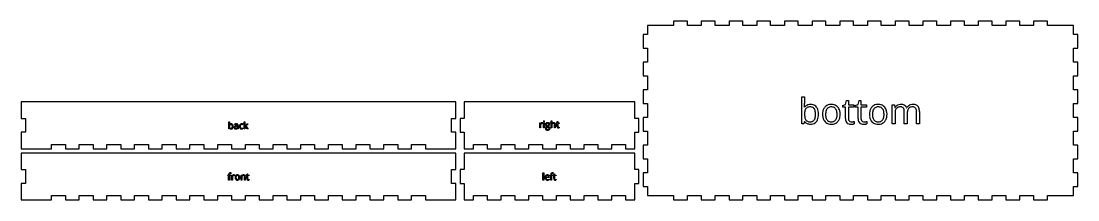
# Model space of a CAD drawing. Header units: millimetres. Extents: x 0 to 744, y 3 to 129.
import ezdxf

# ---------------------------------------------------------------- set-up
doc = ezdxf.new("R2010")
doc.units = ezdxf.units.MM

msp = doc.modelspace()

# ---------------------------------------------------------------- linework, layer by layer
at = {"layer": 'back_labelLayer'}
for p, q in [((146.16, 53.03), (146.16, 58.04)), ((146.16, 58.04), (146.69, 58.04)), ((146.54, 53.03), (146.16, 53.03)), ((146.65, 53.48), (146.54, 53.03)), ((146.69, 53.48), (146.65, 53.48)), ((146.67, 56.09), (146.69, 56.09)), ((146.69, 58.04), (146.69, 56.82)), ((150.5, 55.9), (150.33, 56.31)), ((151.65, 55.12), (152.25, 55.14)), ((152.24, 54.76), (151.7, 54.74)), ((152.24, 54.44), (152.24, 54.76)), ((152.27, 53.53), (152.24, 53.53)), ((152.25, 55.14), (152.25, 55.36)), ((152.37, 53.03), (152.27, 53.53)), ((152.77, 53.03), (152.37, 53.03)), ((152.77, 55.44), (152.77, 53.03)), ((156.23, 56.44), (156.06, 55.98)), ((156.18, 53.62), (156.18, 53.14)), ((157.02, 53.03), (157.02, 58.04)), ((157.02, 58.04), (157.54, 58.04)), ((157.54, 53.03), (157.02, 53.03)), ((157.52, 54.83), (157.54, 54.83)), ((157.54, 58.04), (157.54, 55.38)), ((157.95, 54.69), (157.54, 54.35)), ((157.54, 54.35), (157.54, 53.03)), ((159.19, 53.03), (157.95, 54.69)), ((157.97, 55.35), (159.11, 56.56)), ((159.74, 56.56), (158.31, 55.05)), ((158.31, 55.05), (159.84, 53.03)), ((159.11, 56.56), (159.74, 56.56)), ((159.84, 53.03), (159.19, 53.03))]:
    msp.add_line(p, q, dxfattribs=at)
for centre, radius, start, end in [((138.64, 56.71), 8.05, 355.7239, 358.12592), ((140.01, 56.61), 6.68, 355.47128, 355.65262), ((135.54, 56.81), 11.15, 358.11231, 0.04844), ((147.69, 55.39), 1.22, 95.18352, 145.11089), ((150.81, 54.8), 4.12, 177.61773, 180.0426), ((150.23, 54.78), 3.54, 179.77624, 185.70754), ((147.66, 54.17), 1.18, 215.58503, 245.83616), ((149.58, 54.86), 2.88, 171.06675, 177.84573), ((148.84, 54.64), 2.14, 185.59251, 194.20506), ((148.38, 55.05), 1.67, 160.89264, 171.23346), ((147.94, 54.4), 1.21, 193.94307, 208.02179), ((147.67, 55.31), 0.916, 143.33827, 161.25599), ((147.58, 54.22), 0.807, 208.55362, 217.56054), ((147.5, 55.42), 0.711, 120.14029, 142.42493), ((147.55, 54.21), 0.776, 218.16903, 253.80474), ((147.6, 55.23), 0.93, 100.44697, 119.67005), ((147.75, 54.38), 1.41, 245.98014, 255.54555), ((147.7, 54.65), 1.24, 253.13828, 266.84831), ((147.79, 54.58), 1.62, 255.77556, 270.31852), ((147.71, 54.66), 1.5, 89.57313, 100.73243), ((147.8, 54.79), 1.83, 89.87434, 96.81453), ((147.74, 55.13), 1.72, 266.37753, 270.05105), ((147.73, 54.93), 1.24, 78.67815, 90.375), ((147.75, 54.47), 1.07, 269.38685, 285.86311), ((147.82, 54.98), 1.64, 74.2393, 90.5624), ((147.8, 54.77), 1.81, 269.92257, 275.54822), ((147.84, 55.38), 0.78, 35.54083, 79.80114), ((147.89, 54.23), 1.27, 274.06402, 321.40808), ((147.83, 54.19), 0.769, 286.0163, 326.84971), ((147.93, 55.38), 1.22, 38.5631, 74.06707), ((147.75, 55.31), 0.888, 32.70344, 35.5238), ((147.45, 54.44), 1.23, 326.71054, 343.6662), ((147.51, 55.18), 1.16, 15.77791, 32.01512), ((146.73, 54.66), 1.98, 343.41713, 353.63691), ((146.74, 54.95), 1.96, 6.16491, 16.0396), ((145.55, 54.81), 3.16, 359.76805, 6.30949), ((145.65, 54.79), 3.07, 353.49352, 0.22054), ((147.65, 55.16), 1.58, 16.47094, 38.40753), ((147.71, 54.38), 1.5, 321.31615, 335.54361), ((147.23, 54.59), 2.03, 335.83057, 350.82552), ((146.85, 54.91), 2.42, 5.13384, 16.7973), ((146.13, 54.78), 3.14, 350.65631, 0.33801), ((145.83, 54.8), 3.43, 359.8779, 5.4094), ((150.86, 54.04), 0.926, 115.49046, 182.35683), ((151.28, 53.99), 1.35, 179.54569, 192.69494), ((150.83, 53.88), 0.879, 192.08274, 227.45209), ((150.86, 53.91), 0.921, 227.76903, 237.80494), ((151.51, 54.14), 2.47, 106.35685, 118.33499), ((150.93, 54.06), 1.08, 238.32735, 258.91833), ((151.33, 53.19), 1.89, 101.35681, 117.07988), ((152.07, 52.68), 3.58, 112.21218, 115.96413), ((151.34, 54), 0.845, 171.21232, 180.20574), ((151.26, 53.99), 0.765, 179.52652, 192.77874), ((151.07, 54.05), 0.571, 120.9734, 172.41798), ((151.01, 53.93), 0.498, 192.32646, 222.05795), ((150.99, 53.91), 0.476, 222.58044, 229.25457), ((151.05, 54), 0.582, 229.78366, 254.27238), ((151.72, 53.57), 2.63, 103.62268, 112.43198), ((151.05, 54.6), 1.64, 258.67198, 270.40478), ((151.21, 53.84), 0.822, 113.58852, 121.6807), ((151.61, 53.82), 2.81, 104.51619, 106.54887), ((151.41, 53.37), 1.34, 102.7995, 113.24336), ((151.14, 54.29), 0.884, 253.93968, 266.45334), ((151.53, 54.14), 2.48, 90.07145, 104.6521), ((151.7, 51.45), 3.67, 92.46962, 101.7065), ((151.06, 55.37), 2.41, 269.95383, 273.14921), ((151.17, 54.61), 1.2, 266.07812, 270.05902), ((151.51, 54.43), 1.74, 90.44843, 103.76656), ((151.65, 52.35), 2.38, 96.35456, 102.9953), ((151.18, 54.87), 1.47, 269.57916, 282.04141), ((151.1, 54.78), 1.82, 272.93349, 281.41387), ((151.83, 50.81), 3.93, 91.85643, 96.44789), ((151.22, 54.21), 1.23, 281.2979, 293.73139), ((151.28, 54.4), 0.984, 281.71209, 306.4594), ((151.5, 54.85), 1.32, 83.65075, 90.17523), ((151.54, 54.36), 2.26, 81.56797, 90.3249), ((151.81, 49.9), 5.23, 91.71653, 92.9095), ((151.56, 55.3), 0.874, 70.57158, 83.99281), ((151.31, 53.98), 0.986, 294.3932, 304.73711), ((151.67, 55.61), 0.543, 42.72952, 71.03802), ((151.67, 55.21), 1.4, 68.22734, 81.74942), ((151.33, 54.32), 0.893, 306.98804, 313.8559), ((151.05, 54.35), 1.44, 304.8486, 314.85303), ((151.33, 54.32), 0.896, 314.18919, 347.427), ((150.5, 54.9), 2.22, 314.74447, 321.70722), ((151.62, 55.58), 0.597, 20.40947, 41.44793), ((151.29, 55.45), 0.949, 7.82725, 20.60413), ((151.86, 55.66), 0.91, 47.86835, 68.29337), ((150.88, 54.43), 1.36, 346.91776, 0.28242), ((150.71, 55.37), 1.54, 359.69333, 8.00357), ((150.5, 54.44), 1.74, 359.81986, 359.99799), ((151.89, 55.72), 0.847, 19.23312, 46.67411), ((151.39, 55.54), 1.37, 6.33795, 19.68151), ((150.67, 55.44), 2.1, 359.80263, 6.65837), ((156.63, 54.79), 2.95, 169.89786, 180.36891), ((156.91, 54.77), 3.23, 179.9388, 183.98156), ((156.04, 54.69), 2.36, 183.59135, 196.35397), ((155.6, 54.98), 1.91, 153.08747, 170.10515), ((155.26, 54.45), 1.55, 196.01667, 221.13492), ((155.21, 55.16), 1.47, 138.65501, 152.68536), ((155.14, 55.22), 1.39, 101.49127, 138.31342), ((155.11, 54.34), 1.36, 221.79762, 256.80206), ((157.19, 54.78), 2.96, 174.53099, 180.15491), ((156.82, 54.76), 2.59, 179.7041, 188.07437), ((156.03, 54.91), 1.8, 160.14184, 175.13681), ((155.89, 54.63), 1.65, 187.93151, 200.38858), ((155.2, 55.24), 0.897, 114.42657, 161.66329), ((155.38, 54.44), 1.11, 200.41838, 216.63921), ((155.17, 54.29), 0.85, 216.96953, 261.3103), ((155.27, 54.96), 2, 256.42438, 270.48901), ((155.28, 54.96), 1.19, 88.71942, 112.56677), ((155.31, 54.52), 2.1, 89.58921, 102.17878), ((155.27, 54.72), 1.29, 260.13598, 270.26927), ((155.26, 55.67), 2.24, 270.26586, 286.28914), ((155.29, 55.89), 2.93, 269.96558, 272.86424), ((155.31, 54.96), 1.19, 87.67524, 89.97484), ((155.32, 54.21), 2.41, 77.77025, 89.94756), ((155.29, 54.62), 1.53, 81.691, 87.50797), ((155.33, 55.21), 2.24, 272.59801, 282.1879), ((155.19, 53.95), 2.21, 77.29988, 81.73459), ((155.06, 53.33), 2.84, 74.78016, 77.44975), ((155.19, 53.77), 2.38, 68.32946, 74.88311), ((155.49, 54.5), 1.52, 282.03441, 296.94545), ((155.27, 53.96), 2.67, 74.67966, 77.95788), ((155.13, 56.17), 2.76, 286.04602, 292.36545), ((155.52, 54.85), 1.74, 70.09467, 74.73855), ((155.75, 55.49), 1.06, 63.50341, 70.1862), ((155.87, 55.74), 0.789, 62.92405, 63.1869), ((140.15, 56.05), 17.41, 356.03296, 356.64418), ((135.03, 56.4), 22.54, 356.02093, 356.055), ((147.06, 55.65), 10.49, 356.63247, 357.49107), ((153.98, 55.39), 3.57, 358.27405, 359.89278), ((151.21, 55.46), 6.34, 357.50424, 358.33084), ((160.13, 53), 3.17, 142.32323, 144.70769), ((161.82, 51.7), 5.3, 140.43311, 142.33653), ((164.01, 49.89), 8.14, 139.27996, 140.4702), ((166.55, 47.71), 11.49, 138.34174, 139.28775)]:
    msp.add_arc(centre, radius, start, end, dxfattribs=at)
at = {"layer": 'back_outsideCutPath'}
for p, q in [((0, 72), (0, 60.38)), ((306, 72), (0, 72)), ((306, 70.12), (306, 72)), ((306, 60.38), (306, 70.12)), ((0, 60.38), (3, 60.38)), ((3, 60.38), (3, 50.62)), ((303, 50.62), (303, 60.38)), ((303, 60.38), (306, 60.38)), ((3, 50.62), (0, 50.62)), ((0, 50.62), (0, 40.88)), ((306, 50.62), (303, 50.62)), ((306, 39), (306, 50.62)), ((0, 40.88), (0, 39)), ((0, 39), (21.38, 39)), ((21.38, 39), (21.38, 42)), ((21.38, 42), (31.12, 42)), ((31.12, 42), (31.12, 39)), ((31.12, 39), (40.88, 39)), ((40.88, 39), (40.88, 42)), ((40.88, 42), (50.62, 42)), ((50.62, 42), (50.62, 39)), ((50.62, 39), (60.38, 39)), ((60.38, 39), (60.38, 42)), ((60.38, 42), (70.12, 42)), ((70.12, 42), (70.12, 39)), ((70.12, 39), (79.88, 39)), ((79.88, 39), (79.88, 42)), ((79.88, 42), (89.62, 42)), ((89.62, 42), (89.62, 39)), ((89.62, 39), (99.38, 39)), ((99.38, 39), (99.38, 42)), ((99.38, 42), (109.12, 42)), ((109.12, 42), (109.12, 39)), ((109.12, 39), (118.88, 39)), ((118.88, 39), (118.88, 42)), ((118.88, 42), (128.62, 42)), ((128.62, 42), (128.62, 39)), ((128.62, 39), (138.38, 39)), ((138.38, 39), (138.38, 42)), ((138.38, 42), (148.12, 42)), ((148.12, 42), (148.12, 39)), ((148.12, 39), (157.88, 39)), ((157.88, 39), (157.88, 42)), ((157.88, 42), (167.62, 42)), ((167.62, 42), (167.62, 39)), ((167.62, 39), (177.38, 39)), ((177.38, 39), (177.38, 42)), ((177.38, 42), (187.12, 42)), ((187.12, 42), (187.12, 39)), ((187.12, 39), (196.88, 39)), ((196.88, 39), (196.88, 42)), ((196.88, 42), (206.62, 42)), ((206.62, 42), (206.62, 39)), ((206.62, 39), (216.38, 39)), ((216.38, 39), (216.38, 42)), ((216.38, 42), (226.12, 42)), ((226.12, 42), (226.12, 39)), ((226.12, 39), (235.88, 39)), ((235.88, 39), (235.88, 42)), ((235.88, 42), (245.62, 42)), ((245.62, 42), (245.62, 39)), ((245.62, 39), (255.38, 39)), ((255.38, 39), (255.38, 42)), ((255.38, 42), (265.12, 42)), ((265.12, 42), (265.12, 39)), ((265.12, 39), (274.88, 39)), ((274.88, 39), (274.88, 42)), ((274.88, 42), (284.62, 42)), ((284.62, 42), (284.62, 39)), ((284.62, 39), (294.38, 39)), ((294.38, 39), (306, 39))]:
    msp.add_line(p, q, dxfattribs=at)
at = {"layer": 'bottom_labelLayer'}
for p, q in [((549.55, 56.55), (549.55, 75.7)), ((549.55, 75.7), (551.59, 75.7)), ((551.59, 75.7), (551.59, 71.05)), ((551.49, 68.24), (551.59, 68.24)), ((578.42, 69.43), (580.36, 70.28)), ((578.42, 68.45), (578.42, 69.43)), ((580.36, 68.45), (578.42, 68.45)), ((580.36, 70.28), (581.22, 73.16)), ((580.36, 60.43), (580.36, 68.45)), ((581.22, 73.16), (582.4, 73.16)), ((582.4, 73.16), (582.4, 70.04)), ((582.4, 70.04), (586.31, 70.04)), ((586.31, 68.45), (582.4, 68.45)), ((582.4, 68.45), (582.4, 60.51)), ((586.31, 70.04), (586.31, 68.45)), ((587.32, 69.43), (589.25, 70.28)), ((587.32, 68.45), (587.32, 69.43)), ((589.25, 68.45), (587.32, 68.45)), ((589.25, 70.28), (590.11, 73.16)), ((589.25, 60.43), (589.25, 68.45)), ((590.11, 73.16), (591.3, 73.16)), ((591.3, 73.16), (591.3, 70.04)), ((591.3, 70.04), (595.21, 70.04)), ((595.21, 68.45), (591.3, 68.45)), ((591.3, 68.45), (591.3, 60.51)), ((595.21, 70.04), (595.21, 68.45)), ((613.22, 56.55), (613.22, 70.04)), ((613.22, 70.04), (614.88, 70.04)), ((614.88, 70.04), (615.22, 68.19)), ((615.22, 68.19), (615.31, 68.19)), ((623.44, 67.99), (623.53, 67.99)), ((615.26, 63.63), (615.26, 56.55)), ((621.81, 56.55), (621.81, 65.32)), ((623.85, 64.08), (623.85, 56.55)), ((630.41, 56.55), (630.41, 65.32)), ((632.45, 65.35), (632.45, 56.55)), ((551.01, 56.55), (549.55, 56.55)), ((551.44, 58.29), (551.01, 56.55)), ((551.59, 58.29), (551.44, 58.29)), ((586.41, 58.24), (586.41, 56.67)), ((595.31, 58.24), (595.31, 56.67)), ((615.26, 56.55), (613.22, 56.55)), ((623.85, 56.55), (621.81, 56.55)), ((632.45, 56.55), (630.41, 56.55))]:
    msp.add_line(p, q, dxfattribs=at)
for centre, radius, start, end in [((526.11, 70.25), 25.46, 355.4714, 355.65295), ((520.85, 70.61), 30.73, 355.72388, 358.12588), ((509, 71.01), 42.59, 358.11233, 0.04844), ((555.4, 65.58), 4.64, 95.18351, 145.1109), ((555.32, 65.26), 3.5, 143.33822, 161.256), ((554.66, 65.69), 2.72, 120.14028, 142.4249), ((555.06, 64.95), 3.55, 100.44695, 119.67007), ((555.48, 62.81), 5.74, 89.57313, 100.73242), ((555.81, 63.28), 6.98, 89.87435, 96.81455), ((555.56, 63.82), 4.72, 78.67814, 90.37495), ((555.88, 64.02), 6.24, 74.23934, 90.56238), ((555.96, 65.52), 2.98, 35.54084, 79.80112), ((556.29, 65.53), 4.67, 38.56314, 74.06703), ((555.62, 65.29), 3.39, 32.70333, 35.52423), ((554.71, 64.76), 4.44, 15.77795, 32.01513), ((555.23, 64.7), 6.02, 16.47092, 38.40753), ((571.24, 64.09), 6.93, 150.71114, 169.46954), ((570.09, 64.68), 5.64, 138.17593, 150.22876), ((569.9, 64.83), 5.4, 99.17593, 137.98327), ((570.74, 64.68), 4.22, 142.90257, 162.37496), ((569.95, 65.24), 3.25, 103.46852, 142.3119), ((570.43, 62.35), 7.93, 89.73263, 100.07597), ((570.36, 63.69), 4.86, 89.48061, 103.88051), ((570.43, 63.4), 5.15, 79.34536, 90.31748), ((570.53, 63.42), 6.86, 73.52227, 90.56923), ((570.82, 65.15), 3.36, 37.95776, 80.40062), ((570.93, 64.88), 5.35, 41.14457, 73.21338), ((570.13, 64.66), 4.21, 20.02571, 37.43504), ((570.17, 64.22), 6.36, 13.50143, 41.07034), ((604.25, 64.09), 6.93, 150.71114, 169.46954), ((603.1, 64.68), 5.64, 138.17593, 150.22876), ((602.91, 64.83), 5.4, 99.17593, 137.98327), ((603.76, 64.68), 4.22, 142.90257, 162.37496), ((602.96, 65.24), 3.25, 103.46852, 142.3119), ((603.44, 62.35), 7.93, 89.73263, 100.07597), ((603.37, 63.69), 4.86, 89.48061, 103.88051), ((603.44, 63.4), 5.15, 79.34536, 90.31748), ((603.55, 63.42), 6.86, 73.52227, 90.56923), ((603.84, 65.15), 3.36, 37.95776, 80.40062), ((603.95, 64.88), 5.35, 41.14457, 73.21338), ((603.15, 64.66), 4.21, 20.02571, 37.43504), ((603.18, 64.22), 6.36, 13.50143, 41.07034), ((618.77, 66.16), 4.01, 117.12096, 149.54237), ((618.9, 65.34), 3.43, 143.07699, 161.39138), ((618.28, 65.76), 2.68, 123.70204, 142.30221), ((618.54, 65.3), 3.21, 101.15464, 123.06556), ((619.18, 65.43), 4.85, 93.83433, 117.50721), ((618.93, 63.47), 5.07, 89.55733, 101.48322), ((619.3, 64.43), 5.86, 89.96617, 94.28312), ((618.98, 63.76), 4.78, 85.52383, 90.07932), ((619.37, 63.6), 6.69, 77.55723, 90.5513), ((619.11, 65.15), 3.39, 72.3601, 85.95617), ((619.51, 66.33), 2.14, 41.06107, 72.89936), ((619.99, 66.26), 3.95, 52.7027, 78.00538), ((619.23, 66.15), 2.47, 20.70712, 40.02177), ((618, 65.68), 3.78, 7.98646, 20.79495), ((620.21, 66.68), 3.49, 22.20979, 51.49707), ((627.23, 65.87), 4.26, 119.40418, 150.18288), ((627.39, 65.33), 3.38, 140.97652, 161.16994), ((626.84, 65.72), 2.7, 122.35972, 140.28842), ((627.71, 65.15), 5.12, 118.25843, 120.06308), ((627.71, 65.1), 5.17, 95.86352, 117.96931), ((627.15, 65.19), 3.32, 101.00322, 121.78405), ((627.54, 63.29), 5.26, 89.56215, 101.29616), ((627.88, 63.84), 6.45, 89.91968, 96.26178), ((627.59, 63.81), 4.74, 85.81443, 90.06853), ((627.94, 63.18), 7.1, 79.9361, 90.38037), ((627.71, 65.15), 3.39, 72.63956, 86.25681), ((628.1, 66.33), 2.15, 41.04082, 73.17925), ((628.41, 65.74), 4.49, 62.97234, 80.1665), ((627.83, 66.15), 2.47, 20.70712, 40.02177), ((626.61, 65.68), 3.78, 7.98646, 20.79495), ((628.9, 66.76), 3.37, 44.229, 62.62291), ((628.76, 66.69), 3.52, 19.56121, 43.31612), ((626.62, 65.89), 5.8, 7.5042, 19.96453), ((567.33, 63.32), 15.74, 177.61766, 180.04252), ((565.09, 63.25), 13.51, 179.77627, 185.70752), ((562.59, 63.56), 11, 171.06678, 177.84568), ((559.77, 62.7), 8.15, 185.59248, 194.20508), ((558.04, 64.29), 6.39, 160.89265, 171.23343), ((556.36, 61.82), 4.63, 193.94304, 208.02184), ((554.98, 61.12), 3.08, 208.55365, 217.56054), ((554.46, 61.96), 4.69, 326.71051, 343.66616), ((551.73, 62.8), 7.55, 343.41715, 353.63691), ((551.78, 63.9), 7.49, 6.16486, 16.03964), ((547.24, 63.38), 12.07, 359.76809, 6.30952), ((547.6, 63.29), 11.7, 353.49347, 0.22054), ((553.62, 62.52), 7.74, 335.83059, 350.82548), ((552.17, 63.74), 9.23, 5.13384, 16.79734), ((549.44, 63.23), 11.98, 350.65629, 0.33804), ((548.31, 63.33), 13.11, 359.87792, 5.40937), ((574.84, 63.38), 10.61, 169.2443, 180.38808), ((574.46, 63.27), 10.22, 179.77448, 189.09329), ((571.83, 62.82), 7.56, 188.91024, 205.31714), ((571.05, 62.5), 6.71, 205.65607, 208.44615), ((577.15, 63.35), 10.79, 173.00861, 180.24638), ((576.7, 63.25), 10.34, 179.70597, 187.91608), ((573.25, 63.85), 6.86, 162.06533, 173.16747), ((572.9, 62.71), 6.51, 187.76392, 200.0977), ((570.81, 61.94), 4.29, 200.08459, 216.91316), ((569.97, 62), 4.38, 323.00892, 342.63906), ((568.05, 63.89), 6.42, 7.74399, 20.06902), ((567.46, 62.82), 7.03, 342.36157, 353.75377), ((564.32, 63.36), 10.19, 359.70756, 7.89727), ((563.75, 63.27), 10.76, 353.5363, 0.20141), ((569.63, 62.53), 6.93, 330.25071, 349.41164), ((567.2, 63.44), 9.43, 1.12771, 13.88001), ((566.08, 63.23), 10.55, 349.17618, 0.38626), ((564.64, 63.31), 11.99, 359.9919, 1.54193), ((586.78, 60.35), 6.42, 179.3551, 192.84777), ((586.51, 60.49), 4.11, 179.64167, 189.75059), ((585.06, 60.23), 2.64, 189.54797, 205.78737), ((595.67, 60.35), 6.42, 179.3551, 192.84777), ((595.41, 60.49), 4.11, 179.64167, 189.75059), ((593.96, 60.23), 2.64, 189.54797, 205.78737), ((607.86, 63.38), 10.61, 169.2443, 180.38808), ((607.47, 63.27), 10.22, 179.77448, 189.09329), ((604.84, 62.82), 7.56, 188.91024, 205.31714), ((604.07, 62.5), 6.71, 205.65607, 208.44615), ((610.16, 63.35), 10.79, 173.00861, 180.24638), ((609.71, 63.25), 10.34, 179.70597, 187.91608), ((606.26, 63.85), 6.86, 162.06533, 173.16747), ((605.92, 62.71), 6.51, 187.76392, 200.0977), ((603.83, 61.94), 4.29, 200.08459, 216.91316), ((602.98, 62), 4.38, 323.00892, 342.63906), ((601.07, 63.89), 6.42, 7.74399, 20.06902), ((600.47, 62.82), 7.03, 342.36157, 353.75377), ((597.33, 63.36), 10.19, 359.70756, 7.89727), ((596.77, 63.27), 10.76, 353.5363, 0.20141), ((602.64, 62.53), 6.93, 330.25071, 349.41164), ((600.21, 63.44), 9.43, 1.12771, 13.88001), ((599.09, 63.23), 10.55, 349.17618, 0.38626), ((597.65, 63.31), 11.99, 359.9919, 1.54193), ((629.49, 63.63), 14.22, 178.09762, 180.02532), ((625.53, 63.81), 10.26, 171.3042, 178.35015), ((621.39, 64.46), 6.08, 161.02346, 171.4469), ((615.79, 65.36), 6.03, 359.69483, 8.14716), ((632.83, 64.13), 8.98, 172.37765, 180.18296), ((635.06, 64.08), 11.21, 179.89339, 180.00061), ((629.43, 64.6), 5.54, 160.87319, 172.52724), ((624.39, 65.36), 6.03, 359.69483, 8.14716), ((623.09, 65.4), 9.37, 359.71075, 7.69071), ((555.27, 60.92), 4.52, 215.58502, 245.83617), ((554.87, 61.07), 2.96, 218.16904, 253.80472), ((555.61, 61.71), 5.39, 245.98015, 255.54559), ((555.41, 62.76), 4.74, 253.13826, 266.84829), ((555.79, 62.5), 6.2, 255.77553, 270.31855), ((555.57, 64.58), 6.57, 266.37755, 270.05105), ((555.62, 62.09), 4.07, 269.3869, 285.86306), ((555.83, 63.23), 6.93, 269.92258, 275.54814), ((556.16, 61.16), 4.84, 274.064, 321.4081), ((555.92, 60.99), 2.94, 286.01629, 326.84974), ((555.46, 61.73), 5.74, 321.31614, 335.54362), ((570.04, 61.88), 5.53, 207.79471, 238.6758), ((570.11, 62.02), 5.69, 238.81156, 253.24284), ((570.05, 61.4), 3.35, 217.30096, 261.7099), ((570.33, 62.86), 6.56, 253.5437, 270.41824), ((570.4, 63.09), 5.07, 260.50331, 270.24768), ((570.41, 64.24), 7.93, 269.75028, 279.80333), ((570.47, 62.76), 4.74, 269.44816, 284.72557), ((570.85, 61.37), 3.3, 284.56622, 322.63339), ((570.92, 61.8), 5.45, 278.89591, 317.99791), ((570.72, 61.96), 5.7, 318.14399, 329.75662), ((583.55, 59.48), 3.09, 190.38177, 253.87724), ((584.46, 59.95), 1.98, 206.12943, 221.40842), ((584.19, 61.64), 5.33, 253.78479, 270.88526), ((584.4, 59.9), 1.9, 221.59492, 262.35051), ((584.56, 60.72), 2.73, 261.3266, 270.19131), ((584.27, 61.54), 5.24, 270.00332, 270.76065), ((584.24, 62.67), 6.37, 270.89322, 275.5484), ((584.58, 64.7), 6.71, 269.88034, 278.30285), ((584, 65.15), 8.85, 275.52604, 279.29395), ((584.21, 63.95), 7.64, 279.18646, 280.11414), ((584.64, 64.18), 6.18, 278.41536, 279.00794), ((584.56, 62.09), 5.75, 280.00697, 283.37349), ((583.89, 68.98), 11.05, 278.95903, 280.51047), ((585.07, 59.96), 3.55, 283.30688, 288.11983), ((584.61, 65.14), 7.13, 280.48471, 282.62685), ((585.24, 62.34), 4.27, 282.58777, 285.57939), ((585.55, 58.49), 2.01, 287.98875, 295.30485), ((585.55, 61.18), 3.07, 285.72427, 286.25664), ((592.45, 59.48), 3.09, 190.38177, 253.87724), ((593.36, 59.95), 1.98, 206.12943, 221.40842), ((593.08, 61.64), 5.33, 253.78479, 270.88526), ((593.29, 59.9), 1.9, 221.59492, 262.35051), ((593.45, 60.72), 2.73, 261.3266, 270.19131), ((593.17, 61.54), 5.24, 270.00332, 270.76065), ((593.14, 62.67), 6.37, 270.89322, 275.5484), ((593.47, 64.7), 6.71, 269.88034, 278.30285), ((592.9, 65.15), 8.85, 275.52604, 279.29395), ((593.11, 63.95), 7.64, 279.18646, 280.11414), ((593.54, 64.18), 6.18, 278.41536, 279.00794), ((593.45, 62.09), 5.75, 280.00697, 283.37349), ((592.79, 68.98), 11.05, 278.95903, 280.51047), ((593.96, 59.96), 3.55, 283.30688, 288.11983), ((593.5, 65.14), 7.13, 280.48471, 282.62685), ((594.13, 62.34), 4.27, 282.58777, 285.57939), ((594.45, 58.49), 2.01, 287.98875, 295.30485), ((594.45, 61.18), 3.07, 285.72427, 286.25664), ((603.05, 61.88), 5.53, 207.79471, 238.6758), ((603.12, 62.02), 5.69, 238.81156, 253.24284), ((603.06, 61.4), 3.35, 217.30096, 261.7099), ((603.34, 62.86), 6.56, 253.5437, 270.41824), ((603.42, 63.09), 5.07, 260.50331, 270.24768), ((603.43, 64.24), 7.93, 269.75028, 279.80333), ((603.49, 62.76), 4.74, 269.44816, 284.72557), ((603.86, 61.37), 3.3, 284.56622, 322.63339), ((603.93, 61.8), 5.45, 278.89591, 317.99791), ((603.74, 61.96), 5.7, 318.14399, 329.75662)]:
    msp.add_arc(centre, radius, start, end, dxfattribs=at)
at = {"layer": 'bottom_outsideCutPath'}
for p, q in [((469.12, 129), (459.38, 129)), ((459.38, 129), (459.38, 126)), ((469.12, 126), (469.12, 129)), ((488.62, 129), (478.88, 129)), ((478.88, 129), (478.88, 126)), ((488.62, 126), (488.62, 129)), ((508.12, 129), (498.38, 129)), ((498.38, 129), (498.38, 126)), ((508.12, 126), (508.12, 129)), ((527.62, 129), (517.88, 129)), ((517.88, 129), (517.88, 126)), ((527.62, 126), (527.62, 129)), ((547.12, 129), (537.38, 129)), ((537.38, 129), (537.38, 126)), ((547.12, 126), (547.12, 129)), ((566.62, 129), (556.88, 129)), ((556.88, 129), (556.88, 126)), ((566.62, 126), (566.62, 129)), ((586.12, 129), (576.38, 129)), ((576.38, 129), (576.38, 126)), ((586.12, 126), (586.12, 129)), ((605.62, 129), (595.88, 129)), ((595.88, 129), (595.88, 126)), ((605.62, 126), (605.62, 129)), ((625.12, 129), (615.38, 129)), ((615.38, 129), (615.38, 126)), ((625.12, 126), (625.12, 129)), ((644.62, 129), (634.88, 129)), ((634.88, 129), (634.88, 126)), ((644.62, 126), (644.62, 129)), ((664.12, 129), (654.38, 129)), ((654.38, 129), (654.38, 126)), ((664.12, 126), (664.12, 129)), ((683.62, 129), (673.88, 129)), ((673.88, 129), (673.88, 126)), ((683.62, 126), (683.62, 129)), ((703.12, 129), (693.38, 129)), ((693.38, 129), (693.38, 126)), ((703.12, 126), (703.12, 129)), ((722.62, 129), (712.88, 129)), ((712.88, 129), (712.88, 126)), ((722.62, 126), (722.62, 129)), ((441, 119.62), (438, 119.62)), ((438, 119.62), (438, 109.88)), ((441, 126), (441, 119.62)), ((449.62, 126), (441, 126)), ((459.38, 126), (449.62, 126)), ((478.88, 126), (469.12, 126)), ((498.38, 126), (488.62, 126)), ((517.88, 126), (508.12, 126)), ((537.38, 126), (527.62, 126)), ((556.88, 126), (547.12, 126)), ((576.38, 126), (566.62, 126)), ((595.88, 126), (586.12, 126)), ((615.38, 126), (605.62, 126)), ((634.88, 126), (625.12, 126)), ((654.38, 126), (644.62, 126)), ((673.88, 126), (664.12, 126)), ((693.38, 126), (683.62, 126)), ((712.88, 126), (703.12, 126)), ((741, 126), (722.62, 126)), ((741, 119.62), (741, 126)), ((744, 119.62), (741, 119.62)), ((744, 109.88), (744, 119.62)), ((438, 109.88), (441, 109.88)), ((441, 109.88), (441, 100.12)), ((741, 100.12), (741, 109.88)), ((741, 109.88), (744, 109.88)), ((441, 100.12), (438, 100.12)), ((438, 100.12), (438, 90.38)), ((744, 100.12), (741, 100.12)), ((744, 90.38), (744, 100.12)), ((438, 90.38), (441, 90.38)), ((441, 90.38), (441, 80.62)), ((741, 80.62), (741, 90.38)), ((741, 90.38), (744, 90.38)), ((441, 80.62), (438, 80.62)), ((438, 80.62), (438, 70.88)), ((744, 80.62), (741, 80.62)), ((744, 70.88), (744, 80.62)), ((438, 70.88), (441, 70.88)), ((441, 70.88), (441, 61.12)), ((741, 61.12), (741, 70.88)), ((741, 70.88), (744, 70.88)), ((441, 61.12), (438, 61.12)), ((438, 61.12), (438, 51.38)), ((744, 61.12), (741, 61.12)), ((744, 51.38), (744, 61.12)), ((438, 51.38), (441, 51.38)), ((441, 51.38), (441, 41.62)), ((741, 41.62), (741, 51.38)), ((741, 51.38), (744, 51.38)), ((441, 41.62), (438, 41.62)), ((438, 41.62), (438, 31.88)), ((744, 41.62), (741, 41.62)), ((744, 31.88), (744, 41.62)), ((438, 31.88), (441, 31.88)), ((441, 31.88), (441, 22.12)), ((741, 22.12), (741, 31.88)), ((741, 31.88), (744, 31.88)), ((441, 22.12), (438, 22.12)), ((438, 22.12), (438, 12.38)), ((744, 22.12), (741, 22.12)), ((744, 12.38), (744, 22.12)), ((438, 12.38), (441, 12.38)), ((441, 12.38), (441, 6)), ((741, 6), (741, 12.38)), ((741, 12.38), (744, 12.38)), ((441, 6), (459.38, 6)), ((459.38, 6), (459.38, 3)), ((459.38, 3), (469.12, 3)), ((469.12, 3), (469.12, 6)), ((469.12, 6), (478.88, 6)), ((478.88, 6), (478.88, 3)), ((478.88, 3), (488.62, 3)), ((488.62, 3), (488.62, 6)), ((488.62, 6), (498.38, 6)), ((498.38, 6), (498.38, 3)), ((498.38, 3), (508.12, 3)), ((508.12, 3), (508.12, 6)), ((508.12, 6), (517.88, 6)), ((517.88, 6), (517.88, 3)), ((517.88, 3), (527.62, 3)), ((527.62, 3), (527.62, 6)), ((527.62, 6), (537.38, 6)), ((537.38, 6), (537.38, 3)), ((537.38, 3), (547.12, 3)), ((547.12, 3), (547.12, 6)), ((547.12, 6), (556.88, 6)), ((556.88, 6), (556.88, 3)), ((556.88, 3), (566.62, 3)), ((566.62, 3), (566.62, 6)), ((566.62, 6), (576.38, 6)), ((576.38, 6), (576.38, 3)), ((576.38, 3), (586.12, 3)), ((586.12, 3), (586.12, 6)), ((586.12, 6), (595.88, 6)), ((595.88, 6), (595.88, 3)), ((595.88, 3), (605.62, 3)), ((605.62, 3), (605.62, 6)), ((605.62, 6), (615.38, 6)), ((615.38, 6), (615.38, 3)), ((615.38, 3), (625.12, 3)), ((625.12, 3), (625.12, 6)), ((625.12, 6), (634.88, 6)), ((634.88, 6), (634.88, 3)), ((634.88, 3), (644.62, 3)), ((644.62, 3), (644.62, 6)), ((644.62, 6), (654.38, 6)), ((654.38, 6), (654.38, 3)), ((654.38, 3), (664.12, 3)), ((664.12, 3), (664.12, 6)), ((664.12, 6), (673.88, 6)), ((673.88, 6), (673.88, 3)), ((673.88, 3), (683.62, 3)), ((683.62, 3), (683.62, 6)), ((683.62, 6), (693.38, 6)), ((693.38, 6), (693.38, 3)), ((693.38, 3), (703.12, 3)), ((703.12, 3), (703.12, 6)), ((703.12, 6), (712.88, 6)), ((712.88, 6), (712.88, 3)), ((712.88, 3), (722.62, 3)), ((722.62, 3), (722.62, 6)), ((722.62, 6), (732.38, 6)), ((732.38, 6), (741, 6))]:
    msp.add_line(p, q, dxfattribs=at)
at = {"layer": 'front_labelLayer'}
for p, q in [((145.47, 20.37), (146.1, 20.56)), ((145.47, 20.12), (145.47, 20.37)), ((146.1, 20.12), (145.47, 20.12)), ((146.1, 20.56), (146.1, 20.76)), ((146.1, 17.01), (146.1, 20.12)), ((146.63, 17.01), (146.1, 17.01)), ((146.63, 20.77), (146.63, 20.54)), ((146.63, 20.54), (147.53, 20.54)), ((147.53, 20.12), (146.63, 20.12)), ((146.63, 20.12), (146.63, 17.01)), ((147.53, 20.54), (147.53, 20.12)), ((147.89, 21.94), (147.76, 21.52)), ((148.18, 17.01), (148.18, 20.54)), ((148.18, 20.54), (148.62, 20.54)), ((148.71, 17.01), (148.18, 17.01)), ((148.62, 20.54), (148.68, 19.89)), ((148.68, 19.89), (148.71, 19.89)), ((148.71, 18.9), (148.71, 17.01)), ((150.21, 20.57), (150.14, 20.07)), ((154.86, 17.01), (154.86, 20.54)), ((154.86, 20.54), (155.29, 20.54)), ((155.39, 17.01), (154.86, 17.01)), ((155.29, 20.54), (155.38, 20.06)), ((155.38, 20.06), (155.41, 20.06)), ((155.39, 18.86), (155.39, 17.01)), ((157.27, 17.01), (157.27, 19.29)), ((157.81, 17.01), (157.27, 17.01)), ((157.81, 19.31), (157.81, 17.01)), ((158.44, 20.38), (158.95, 20.6)), ((158.44, 20.12), (158.44, 20.38)), ((158.95, 20.12), (158.44, 20.12)), ((158.95, 20.6), (159.17, 21.36)), ((158.95, 18.02), (158.95, 20.12)), ((159.17, 21.36), (159.48, 21.36)), ((159.48, 21.36), (159.48, 20.54)), ((159.48, 20.54), (160.51, 20.54)), ((160.51, 20.12), (159.48, 20.12)), ((159.48, 20.12), (159.48, 18.05)), ((160.51, 20.54), (160.51, 20.12)), ((160.53, 17.45), (160.53, 17.04))]:
    msp.add_line(p, q, dxfattribs=at)
for centre, radius, start, end in [((148.27, 20.78), 2.17, 167.57757, 180.6587), ((147.25, 21.02), 1.12, 141.74339, 168.23223), ((147.08, 21.1), 0.938, 98.25513, 139.62036), ((148.47, 20.8), 1.83, 171.65286, 178.43827), ((149.16, 20.77), 2.53, 178.19719, 180.02331), ((147.74, 20.91), 1.09, 161.84371, 171.78478), ((147.29, 21.06), 0.619, 145.06886, 162.18013), ((147.16, 21.14), 0.463, 102.76778, 144.33803), ((147.23, 20.43), 1.63, 89.66965, 99.93148), ((147.22, 20.89), 0.721, 89.48591, 103.41979), ((147.22, 20.47), 1.15, 83.07604, 89.7926), ((147.23, 20.33), 1.72, 81.56412, 89.70175), ((147.15, 19.9), 1.72, 76.51829, 83.02169), ((147.11, 19.49), 2.58, 75.97407, 81.6564), ((146.95, 19.05), 2.6, 71.96134, 76.59181), ((146.9, 18.63), 3.46, 73.29626, 76.09466), ((150.28, 19), 1.81, 139.41393, 150.60329), ((150.34, 18.9), 1.62, 173.69082, 180.08828), ((149.94, 18.97), 1.22, 138.95758, 174.54224), ((149.96, 19.28), 1.38, 124.23217, 139.41613), ((149.97, 18.93), 1.27, 135.62111, 138.83752), ((149.74, 19.19), 0.927, 89.63354, 137.08808), ((149.78, 19.54), 1.07, 89.67968, 124.44056), ((149.75, 18.86), 1.25, 87.3437, 89.96599), ((149.79, 18.15), 2.46, 84.99225, 90.12815), ((149.73, 18.48), 1.64, 81.58835, 87.19178), ((149.62, 17.77), 2.36, 77.44535, 81.63605), ((149.85, 18.81), 1.79, 78.48916, 85.02654), ((153.45, 18.8), 2.78, 169.2443, 180.38808), ((153.35, 18.77), 2.68, 179.77447, 189.0933), ((152.66, 18.65), 1.98, 188.91026, 205.31715), ((152.51, 18.98), 1.82, 150.71118, 169.46951), ((152.46, 18.56), 1.76, 205.6561, 208.44622), ((152.19, 18.4), 1.45, 207.79473, 238.67578), ((152.21, 19.14), 1.48, 138.17597, 150.22868), ((152.16, 19.17), 1.41, 99.17593, 137.98328), ((154.06, 18.79), 2.83, 173.00863, 180.24642), ((153.94, 18.76), 2.71, 179.70596, 187.91611), ((153.03, 18.92), 1.8, 162.06532, 173.16747), ((152.94, 18.62), 1.71, 187.76391, 200.09766), ((152.38, 19.14), 1.11, 142.90257, 162.37496), ((152.4, 18.42), 1.12, 200.08458, 216.91316), ((152.21, 18.44), 1.49, 238.81153, 253.24282), ((152.17, 19.28), 0.852, 103.46852, 142.3119), ((152.2, 18.28), 0.877, 217.30095, 261.70991), ((152.27, 18.66), 1.72, 253.54368, 270.41827), ((152.3, 18.53), 2.08, 89.73263, 100.07602), ((152.28, 18.88), 1.27, 89.48056, 103.88051), ((152.29, 18.72), 1.33, 260.50332, 270.24772), ((152.29, 19.02), 2.08, 269.75025, 279.80332), ((152.3, 18.8), 1.35, 79.34536, 90.31748), ((152.31, 18.63), 1.24, 269.44813, 284.72556), ((152.32, 18.81), 1.8, 73.52229, 90.56924), ((152.4, 19.26), 0.88, 37.95775, 80.40064), ((152.41, 18.27), 0.865, 284.56623, 322.6334), ((152.43, 18.38), 1.43, 278.89592, 317.9979), ((152.43, 19.19), 1.4, 41.14456, 73.21337), ((152.22, 19.13), 1.1, 20.0257, 37.43501), ((152.18, 18.43), 1.15, 323.00894, 342.63907), ((151.67, 18.93), 1.68, 7.74398, 20.06905), ((151.52, 18.65), 1.84, 342.36154, 353.7538), ((150.7, 18.79), 2.67, 359.70754, 7.89731), ((150.55, 18.77), 2.82, 353.53631, 0.20138), ((152.23, 19.02), 1.67, 13.50144, 41.07032), ((152.37, 18.42), 1.49, 318.14398, 329.75661), ((152.09, 18.57), 1.81, 330.25072, 349.41163), ((151.45, 18.81), 2.47, 1.12775, 13.87999), ((151.16, 18.76), 2.76, 349.17619, 0.38624), ((150.78, 18.78), 3.14, 359.9919, 1.54183), ((157.92, 18.9), 2.53, 171.17654, 178.32176), ((158.82, 18.86), 3.43, 178.08109, 180.02366), ((156.32, 19.48), 1.08, 116.94429, 147.65257), ((156.93, 19.06), 1.52, 159.95341, 171.38008), ((156.32, 19.29), 0.875, 140.15191, 160.3146), ((156.22, 19.36), 0.754, 118.54388, 139.19267), ((156.43, 19.29), 1.3, 115.80703, 117.60668), ((156.34, 19.13), 1.01, 100.11769, 118.16026), ((156.49, 19.15), 1.45, 94.32267, 115.54544), ((156.45, 18.53), 1.62, 89.59327, 100.37182), ((156.53, 18.85), 1.75, 89.9578, 94.71098), ((156.47, 18.73), 1.42, 84.01976, 90.15114), ((156.54, 18.49), 2.11, 80.5585, 90.35383), ((156.52, 19.19), 0.958, 71.08283, 84.36911), ((156.64, 19.52), 0.603, 43.37914, 71.53856), ((156.67, 19.26), 1.34, 65.1094, 80.76384), ((156.61, 19.51), 0.636, 22.70237, 42.34201), ((156.32, 19.39), 0.945, 8.49312, 22.65801), ((156.83, 19.6), 0.961, 46.55844, 64.87823), ((155.76, 19.3), 1.51, 359.67141, 8.68768), ((156.84, 19.63), 0.927, 19.38488, 45.59975), ((156.3, 19.43), 1.5, 6.96339, 19.8363), ((155.48, 19.32), 2.33, 359.76315, 7.21162), ((160.63, 18), 1.68, 179.35507, 192.84777), ((159.79, 17.78), 0.809, 190.38177, 253.87722), ((160.56, 18.04), 1.08, 179.6416, 189.75058), ((160.18, 17.97), 0.691, 189.54792, 205.78738), ((160.02, 17.9), 0.519, 206.12945, 221.40839), ((159.95, 18.34), 1.4, 253.78478, 270.88526), ((160.01, 17.89), 0.497, 221.59494, 262.35047), ((160.05, 18.1), 0.715, 261.3266, 270.19141), ((159.97, 18.31), 1.37, 270.00316, 270.76054), ((159.96, 18.61), 1.67, 270.89337, 275.54833), ((160.05, 19.14), 1.76, 269.88031, 278.30284), ((159.9, 19.26), 2.32, 275.52612, 279.29396), ((159.96, 18.94), 2, 279.18621, 280.11457), ((160.07, 19), 1.62, 278.41488, 279.00888), ((160.05, 18.46), 1.51, 280.00702, 283.37367), ((159.87, 20.26), 2.89, 278.95907, 280.51036), ((160.06, 19.26), 1.87, 280.48456, 282.62697), ((160.18, 17.9), 0.931, 283.30696, 288.11976), ((160.23, 18.52), 1.12, 282.58778, 285.57944), ((160.31, 17.52), 0.526, 287.98862, 295.30494), ((160.31, 18.22), 0.806, 285.72419, 286.25516)]:
    msp.add_arc(centre, radius, start, end, dxfattribs=at)
at = {"layer": 'front_outsideCutPath'}
for p, q in [((0, 36), (0, 24.38)), ((306, 36), (0, 36)), ((306, 34.12), (306, 36)), ((306, 24.38), (306, 34.12)), ((0, 24.38), (3, 24.38)), ((3, 24.38), (3, 14.62)), ((303, 14.62), (303, 24.38)), ((303, 24.38), (306, 24.38)), ((3, 14.62), (0, 14.62)), ((0, 14.62), (0, 4.88)), ((306, 14.62), (303, 14.62)), ((306, 3), (306, 14.62)), ((0, 4.88), (0, 3)), ((0, 3), (21.38, 3)), ((21.38, 3), (21.38, 6)), ((21.38, 6), (31.12, 6)), ((31.12, 6), (31.12, 3)), ((31.12, 3), (40.88, 3)), ((40.88, 3), (40.88, 6)), ((40.88, 6), (50.62, 6)), ((50.62, 6), (50.62, 3)), ((50.62, 3), (60.38, 3)), ((60.38, 3), (60.38, 6)), ((60.38, 6), (70.12, 6)), ((70.12, 6), (70.12, 3)), ((70.12, 3), (79.88, 3)), ((79.88, 3), (79.88, 6)), ((79.88, 6), (89.62, 6)), ((89.62, 6), (89.62, 3)), ((89.62, 3), (99.38, 3)), ((99.38, 3), (99.38, 6)), ((99.38, 6), (109.12, 6)), ((109.12, 6), (109.12, 3)), ((109.12, 3), (118.88, 3)), ((118.88, 3), (118.88, 6)), ((118.88, 6), (128.62, 6)), ((128.62, 6), (128.62, 3)), ((128.62, 3), (138.38, 3)), ((138.38, 3), (138.38, 6)), ((138.38, 6), (148.12, 6)), ((148.12, 6), (148.12, 3)), ((148.12, 3), (157.88, 3)), ((157.88, 3), (157.88, 6)), ((157.88, 6), (167.62, 6)), ((167.62, 6), (167.62, 3)), ((167.62, 3), (177.38, 3)), ((177.38, 3), (177.38, 6)), ((177.38, 6), (187.12, 6)), ((187.12, 6), (187.12, 3)), ((187.12, 3), (196.88, 3)), ((196.88, 3), (196.88, 6)), ((196.88, 6), (206.62, 6)), ((206.62, 6), (206.62, 3)), ((206.62, 3), (216.38, 3)), ((216.38, 3), (216.38, 6)), ((216.38, 6), (226.12, 6)), ((226.12, 6), (226.12, 3)), ((226.12, 3), (235.88, 3)), ((235.88, 3), (235.88, 6)), ((235.88, 6), (245.62, 6)), ((245.62, 6), (245.62, 3)), ((245.62, 3), (255.38, 3)), ((255.38, 3), (255.38, 6)), ((255.38, 6), (265.12, 6)), ((265.12, 6), (265.12, 3)), ((265.12, 3), (274.88, 3)), ((274.88, 3), (274.88, 6)), ((274.88, 6), (284.62, 6)), ((284.62, 6), (284.62, 3)), ((284.62, 3), (294.38, 3)), ((294.38, 3), (306, 3))]:
    msp.add_line(p, q, dxfattribs=at)
at = {"layer": 'left_labelLayer'}
for p, q in [((367.38, 17.01), (367.38, 22.02)), ((367.38, 22.02), (367.92, 22.02)), ((367.92, 17.01), (367.38, 17.01)), ((367.92, 22.02), (367.92, 17.01)), ((371.84, 18.68), (369.41, 18.68)), ((369.42, 19.11), (371.27, 19.11)), ((371.69, 17.65), (371.69, 17.17)), ((371.84, 19.02), (371.84, 18.68)), ((372.28, 20.37), (372.91, 20.56)), ((372.28, 20.12), (372.28, 20.37)), ((372.91, 20.12), (372.28, 20.12)), ((372.91, 20.56), (372.91, 20.76)), ((372.91, 17.01), (372.91, 20.12)), ((373.45, 17.01), (372.91, 17.01)), ((373.45, 20.77), (373.45, 20.54)), ((373.45, 20.54), (374.35, 20.54)), ((374.35, 20.12), (373.45, 20.12)), ((373.45, 20.12), (373.45, 17.01)), ((374.35, 20.54), (374.35, 20.12)), ((374.52, 20.38), (375.03, 20.6)), ((374.52, 20.12), (374.52, 20.38)), ((375.03, 20.12), (374.52, 20.12)), ((374.71, 21.94), (374.57, 21.52)), ((375.03, 20.6), (375.26, 21.36)), ((375.03, 18.02), (375.03, 20.12)), ((375.26, 21.36), (375.57, 21.36)), ((375.57, 21.36), (375.57, 20.54)), ((375.57, 20.54), (376.59, 20.54)), ((376.59, 20.12), (375.57, 20.12)), ((375.57, 20.12), (375.57, 18.05)), ((376.59, 20.54), (376.59, 20.12)), ((376.62, 17.45), (376.62, 17.04))]:
    msp.add_line(p, q, dxfattribs=at)
for centre, radius, start, end in [((371.67, 18.76), 2.81, 168.95392, 180.38435), ((371.91, 18.74), 3.06, 179.98871, 181.79924), ((371.22, 18.7), 2.37, 181.35747, 194.49199), ((370.75, 18.95), 1.87, 149.40712, 169.18537), ((370.46, 18.49), 1.57, 194.08773, 223.05383), ((370.49, 19.09), 1.58, 140.1056, 148.90672), ((370.34, 19.23), 1.37, 92.47627, 140.53864), ((370.38, 18.43), 1.47, 223.54659, 256.1957), ((371.56, 18.72), 2.15, 181.14474, 190.8007), ((371.44, 18.93), 2.02, 172.15447, 174.76147), ((370.98, 19), 1.55, 160.33536, 172.53147), ((370.8, 18.57), 1.38, 190.60064, 206.02749), ((370.51, 19.17), 1.06, 138.09948, 160.58665), ((370.46, 18.41), 1, 206.29504, 222.55577), ((370.33, 19.33), 0.815, 106.46567, 137.91768), ((370.43, 18.4), 0.972, 223.06452, 258.14012), ((370.53, 19.02), 2.08, 256.00878, 270.48484), ((370.39, 19.1), 1.05, 89.44227, 106.20898), ((370.55, 18.88), 1.47, 257.53118, 270.43197), ((370.41, 18.71), 1.89, 89.96373, 93.91773), ((370.41, 19.06), 1.1, 79.64679, 90.29107), ((370.42, 18.97), 1.63, 74.21258, 90.54503), ((370.55, 21.3), 4.36, 269.96684, 271.99326), ((370.55, 20.24), 2.83, 270.19839, 292.20906), ((370.48, 19.41), 0.733, 40.08226, 80.62434), ((370.59, 20.25), 3.31, 271.91193, 275.97279), ((370.52, 19.35), 1.24, 41.20644, 74.02329), ((370.7, 19.2), 2.25, 275.90539, 281.66044), ((370.41, 19.36), 0.828, 23.48213, 39.70726), ((370.65, 19.4), 2.46, 281.99353, 287.88513), ((370.1, 19.23), 1.16, 8.73422, 23.27722), ((369.45, 19.12), 1.82, 359.67448, 8.92246), ((370.41, 20.12), 3.21, 287.9023, 293.48621), ((370.33, 19.18), 1.5, 11.5994, 41.14962), ((370.42, 20.63), 3.24, 291.8257, 293.16109), ((369.67, 19.03), 2.18, 359.61476, 12.03367), ((375.08, 20.78), 2.17, 167.57757, 180.6587), ((374.06, 21.02), 1.12, 141.74339, 168.23223), ((373.9, 21.1), 0.938, 98.25513, 139.62036), ((375.28, 20.8), 1.83, 171.65286, 178.43827), ((375.97, 20.77), 2.53, 178.19719, 180.02331), ((374.55, 20.91), 1.09, 161.84371, 171.78478), ((374.1, 21.06), 0.619, 145.06886, 162.18013), ((373.97, 21.14), 0.463, 102.76778, 144.33803), ((374.04, 20.43), 1.63, 89.66965, 99.93148), ((374.04, 20.89), 0.721, 89.48591, 103.41979), ((374.04, 20.47), 1.15, 83.07604, 89.7926), ((374.04, 20.33), 1.72, 81.56412, 89.70175), ((373.97, 19.9), 1.72, 76.51829, 83.02169), ((373.92, 19.49), 2.58, 75.97407, 81.6564), ((373.77, 19.05), 2.6, 71.96134, 76.59181), ((373.71, 18.63), 3.46, 73.29626, 76.09466), ((376.71, 18), 1.68, 179.35507, 192.84777), ((375.87, 17.78), 0.809, 190.38177, 253.87722), ((376.64, 18.04), 1.08, 179.6416, 189.75058), ((376.26, 17.97), 0.691, 189.54792, 205.78738), ((376.11, 17.9), 0.519, 206.12945, 221.40839), ((376.03, 18.34), 1.4, 253.78478, 270.88526), ((376.09, 17.89), 0.497, 221.59494, 262.35047), ((376.13, 18.1), 0.715, 261.3266, 270.19141), ((376.06, 18.31), 1.37, 270.00316, 270.76054), ((376.05, 18.61), 1.67, 270.89337, 275.54833), ((376.14, 19.14), 1.76, 269.88031, 278.30284), ((375.99, 19.26), 2.32, 275.52612, 279.29396), ((376.04, 18.94), 2, 279.18621, 280.11457), ((376.15, 19), 1.62, 278.41488, 279.00888), ((376.13, 18.46), 1.51, 280.00702, 283.37367), ((375.96, 20.26), 2.89, 278.95907, 280.51036), ((376.14, 19.26), 1.87, 280.48456, 282.62697), ((376.26, 17.9), 0.931, 283.30696, 288.11976), ((376.31, 18.52), 1.12, 282.58778, 285.57944), ((376.39, 17.52), 0.526, 287.98862, 295.30494), ((376.39, 18.22), 0.806, 285.72419, 286.25516)]:
    msp.add_arc(centre, radius, start, end, dxfattribs=at)
at = {"layer": 'left_outsideCutPath'}
for p, q in [((312, 36), (312, 24.38)), ((432, 36), (312, 36)), ((432, 34.12), (432, 36)), ((432, 24.38), (432, 34.12)), ((312, 24.38), (309, 24.38)), ((309, 24.38), (309, 14.62)), ((435, 24.38), (432, 24.38)), ((435, 14.62), (435, 24.38)), ((309, 14.62), (312, 14.62)), ((312, 14.62), (312, 4.88)), ((432, 3), (432, 14.62)), ((432, 14.62), (435, 14.62)), ((312, 4.88), (312, 3)), ((312, 3), (318.38, 3)), ((318.38, 3), (318.38, 6)), ((318.38, 6), (328.12, 6)), ((328.12, 6), (328.12, 3)), ((328.12, 3), (337.88, 3)), ((337.88, 3), (337.88, 6)), ((337.88, 6), (347.62, 6)), ((347.62, 6), (347.62, 3)), ((347.62, 3), (357.38, 3)), ((357.38, 3), (357.38, 6)), ((357.38, 6), (367.12, 6)), ((367.12, 6), (367.12, 3)), ((367.12, 3), (376.88, 3)), ((376.88, 3), (376.88, 6)), ((376.88, 6), (386.62, 6)), ((386.62, 6), (386.62, 3)), ((386.62, 3), (396.38, 3)), ((396.38, 3), (396.38, 6)), ((396.38, 6), (406.12, 6)), ((406.12, 6), (406.12, 3)), ((406.12, 3), (415.88, 3)), ((415.88, 3), (415.88, 6)), ((415.88, 6), (425.62, 6)), ((425.62, 6), (425.62, 3)), ((425.62, 3), (432, 3))]:
    msp.add_line(p, q, dxfattribs=at)
at = {"layer": 'right_labelLayer'}
for p, q in [((365.17, 53.79), (365.17, 57.32)), ((365.17, 57.32), (365.61, 57.32)), ((365.71, 53.79), (365.17, 53.79)), ((365.61, 57.32), (365.68, 56.66)), ((365.68, 56.66), (365.7, 56.66)), ((365.71, 55.68), (365.71, 53.79)), ((367.21, 57.34), (367.13, 56.85)), ((367.87, 53.79), (367.87, 57.32)), ((367.87, 57.32), (368.4, 57.32)), ((368.4, 53.79), (367.87, 53.79)), ((368.4, 57.32), (368.4, 53.79)), ((371.02, 53.87), (370.38, 53.87)), ((370.57, 54.35), (371.19, 54.35)), ((371.21, 57.32), (372.43, 57.32)), ((372.43, 56.98), (371.77, 56.9)), ((372.43, 57.32), (372.43, 56.98)), ((373.15, 53.79), (373.15, 58.8)), ((373.15, 58.8), (373.69, 58.8)), ((373.69, 53.79), (373.15, 53.79)), ((373.66, 56.83), (373.69, 56.83)), ((373.69, 58.8), (373.69, 57.28)), ((373.69, 55.63), (373.69, 53.79)), ((375.57, 53.79), (375.57, 56.07)), ((376.1, 53.79), (375.57, 53.79)), ((376.1, 56.09), (376.1, 53.79)), ((376.74, 57.16), (377.24, 57.38)), ((376.74, 56.9), (376.74, 57.16)), ((377.24, 56.9), (376.74, 56.9)), ((377.24, 57.38), (377.47, 58.14)), ((377.24, 54.8), (377.24, 56.9)), ((377.47, 58.14), (377.78, 58.14)), ((377.78, 58.14), (377.78, 57.32)), ((377.78, 57.32), (378.8, 57.32)), ((378.8, 56.9), (377.78, 56.9)), ((377.78, 56.9), (377.78, 54.82)), ((378.8, 57.32), (378.8, 56.9)), ((378.83, 54.23), (378.83, 53.82))]:
    msp.add_line(p, q, dxfattribs=at)
for centre, radius, start, end in [((367.28, 55.78), 1.81, 139.41393, 150.60329), ((367.33, 55.68), 1.62, 173.69082, 180.08828), ((366.93, 55.75), 1.22, 138.95758, 174.54224), ((366.95, 56.05), 1.38, 124.23217, 139.41613), ((366.97, 55.71), 1.27, 135.62111, 138.83752), ((366.74, 55.97), 0.927, 89.63354, 137.08808), ((366.78, 56.32), 1.07, 89.67968, 124.44056), ((366.74, 55.64), 1.25, 87.3437, 89.96599), ((366.79, 54.93), 2.46, 84.99225, 90.12815), ((366.72, 55.25), 1.64, 81.58835, 87.19178), ((366.62, 54.55), 2.36, 77.44535, 81.63605), ((366.85, 55.59), 1.79, 78.48916, 85.02654), ((368.41, 58.28), 0.593, 170.84521, 180.35436), ((368.45, 58.27), 0.632, 179.88073, 185.36863), ((368.26, 58.25), 0.435, 184.99261, 198.20403), ((368.19, 58.32), 0.368, 155.96788, 171.05165), ((368.11, 58.2), 0.276, 197.79329, 224.89415), ((368.09, 58.36), 0.25, 133.78805, 155.91708), ((368.12, 58.32), 0.309, 92.6446, 133.47112), ((368.12, 58.22), 0.3, 225.1302, 249.90008), ((368.13, 58.26), 0.34, 250.50007, 270.59783), ((368.14, 58.22), 0.408, 89.96926, 93.7638), ((368.14, 58.31), 0.315, 46.37087, 90.88787), ((368.14, 58.23), 0.312, 269.17887, 314.28067), ((368.17, 58.35), 0.27, 17.72507, 46.44734), ((368.18, 58.19), 0.261, 313.61539, 332.26767), ((368.1, 58.23), 0.349, 332.63213, 350.07062), ((368.03, 58.3), 0.425, 4.94269, 18.18994), ((367.9, 58.27), 0.554, 349.83454, 0.38908), ((367.84, 58.28), 0.612, 359.88479, 5.31786), ((369.91, 53.2), 0.818, 138.39162, 181.00524), ((370.22, 53.19), 1.13, 179.97825, 183.02268), ((369.96, 53.16), 0.867, 182.20798, 207.74618), ((369.94, 53.17), 0.853, 208.90363, 236.42315), ((370, 53.12), 0.934, 113.81214, 138.34961), ((370.92, 56.19), 1.55, 166.81962, 180.4839), ((370.72, 56.17), 1.35, 179.97581, 183.62063), ((370.48, 56.15), 1.11, 183.01612, 212.31229), ((370.4, 56.32), 1.02, 132.32876, 167.33407), ((370.17, 53.49), 1.24, 235.96684, 251.22285), ((370.53, 56.18), 1.16, 212.47157, 215.8875), ((370.17, 54.56), 0.612, 161.72255, 180.48439), ((370.18, 54.55), 0.614, 179.98368, 182.93758), ((370.06, 54.54), 0.496, 182.17669, 215.34157), ((370.35, 56.04), 0.938, 215.16405, 247.47477), ((370.11, 54.58), 0.542, 144.49635, 161.33502), ((370.47, 53.2), 0.856, 168.25799, 180.38209), ((370.15, 53.19), 0.537, 179.22076, 200.93559), ((370.16, 52.77), 1.32, 102.28704, 114.11731), ((370.18, 53.27), 0.564, 130.7945, 169.04132), ((370.19, 54.64), 0.659, 215.4645, 217.17472), ((370.08, 53.17), 0.472, 202.02871, 236.14567), ((370.29, 54.44), 0.766, 132.72603, 144.14797), ((370.11, 54.57), 0.555, 216.58624, 245.49678), ((370.47, 56.22), 1.14, 106.21891, 131.53775), ((370.57, 54.14), 1.19, 125.22124, 132.86568), ((370.38, 54.11), 1.9, 251.21021, 262.70637), ((370.22, 53.22), 0.627, 117.2304, 130.50246), ((370.18, 53.29), 0.628, 235.06369, 238.50404), ((370.29, 53.49), 0.857, 239.10661, 254.48622), ((370.86, 53.73), 1.68, 121.23524, 125.37956), ((371.31, 56.19), 1.41, 175.3394, 180.0863), ((370.94, 56.18), 1.04, 179.56175, 191.65296), ((370.9, 56.23), 0.999, 162.59123, 175.73425), ((370.58, 56.1), 0.673, 191.35551, 213.36604), ((370.3, 53.06), 0.802, 99.81029, 116.823), ((370.56, 56.34), 0.642, 135.58403, 163.00155), ((370.49, 56.05), 0.572, 213.95747, 227.79703), ((370.44, 54.63), 0.402, 147.53699, 180.25922), ((370.32, 54.63), 0.277, 179.2919, 198.35797), ((370.26, 54.61), 0.224, 199.22916, 239.56913), ((370.44, 54.01), 1.39, 254.23237, 263.49373), ((370.54, 56.35), 0.616, 122.52112, 134.99669), ((370.57, 54.54), 0.561, 128.08815, 147.14002), ((370.57, 56.14), 0.691, 228.26208, 254.73412), ((370.52, 55.2), 3, 262.56345, 270.26992), ((370.31, 54.67), 0.297, 238.21994, 239.84462), ((370.65, 55.66), 1.72, 93.63299, 106.54088), ((370.34, 54.74), 0.375, 240.73015, 254.50272), ((370.37, 52.64), 1.23, 89.64356, 100.02097), ((370.6, 56.25), 0.732, 101.06202, 121.97394), ((370.82, 54.24), 0.952, 117.39348, 128.40954), ((370.44, 55.1), 0.743, 254.16357, 262.21235), ((370.53, 54.8), 2.19, 263.41083, 270.14577), ((370.53, 55.66), 1.32, 262.05551, 267.20829), ((370.65, 56.51), 1.45, 259.49612, 263.39061), ((370.67, 56.47), 1.04, 254.40157, 267.43495), ((370.68, 55.87), 1.12, 89.58593, 101.33344), ((370.56, 56.38), 2.04, 267.0919, 270.08632), ((370.67, 56.78), 1.72, 263.48377, 270.12709), ((370.7, 55.02), 2.36, 89.93803, 94.0267), ((370.56, 56.21), 3.6, 269.79571, 275.39911), ((370.54, 55.3), 2.69, 269.90882, 270.00266), ((370.56, 56.44), 4.24, 269.75449, 276.61695), ((370.69, 56.81), 1.38, 267.01559, 270.0323), ((370.7, 55.83), 1.16, 76.10952, 90.70288), ((370.68, 57.38), 2.32, 269.96929, 272.93129), ((370.71, 56.6), 1.17, 269.22572, 284.37729), ((370.71, 55.33), 2.05, 82.58526, 90.18495), ((370.72, 56.82), 1.76, 272.53351, 285.25796), ((370.69, 54.82), 2.21, 275.29567, 283.35165), ((370.78, 55.82), 1.56, 74.00889, 82.56947), ((370.85, 56.36), 0.608, 13.95359, 77.66737), ((370.87, 56.05), 0.59, 282.77966, 346.48284), ((371.03, 50.46), 3.4, 86.5054, 90.13992), ((370.75, 54.86), 2.65, 276.49398, 286.49535), ((370.88, 56.27), 1.19, 284.93162, 310.62223), ((371.2, 52.16), 2.19, 81.57441, 90.30601), ((370.91, 53.92), 1.28, 283.13706, 295.85734), ((371.12, 51.85), 2.01, 81.41735, 86.57555), ((371.26, 52.77), 1.08, 73.41, 81.59064), ((370.33, 56.21), 1.15, 359.18063, 15.04319), ((370.39, 56.18), 1.08, 345.43618, 0.7466), ((371.07, 53.57), 0.888, 296.40468, 301.80097), ((371.05, 53.86), 1.6, 286.25425, 302.528), ((371.32, 52.94), 1.4, 68.36714, 81.73993), ((371.14, 53.48), 0.78, 301.22302, 318.62382), ((371.43, 53.32), 0.507, 58.99724, 73.85863), ((371, 56.12), 0.992, 310.60975, 342.09237), ((371.51, 53.47), 0.337, 31.50954, 58.07781), ((371.28, 53.35), 0.585, 319.07656, 1.14067), ((371.09, 56.36), 0.869, 29.4585, 38.35759), ((371.42, 53.42), 0.439, 10.66098, 30.93612), ((371.48, 53.34), 0.967, 52.18795, 68.25012), ((370.74, 56.16), 1.28, 23.18462, 29.54227), ((371.14, 53.36), 0.724, 359.54603, 10.99044), ((370.4, 56.01), 1.65, 21.2506, 23.34921), ((371.22, 53.57), 1.27, 303.18673, 304.17248), ((370.97, 56.24), 1.03, 6.85044, 20.98717), ((371.39, 53.35), 0.984, 302.99038, 339.54943), ((370.78, 56.18), 1.23, 342.56497, 0.59574), ((370.68, 56.2), 1.32, 359.87114, 7.04323), ((371.59, 53.49), 0.783, 8.62015, 51.89824), ((371.22, 53.39), 1.16, 340.52689, 0.72019), ((371.21, 53.41), 1.18, 359.74301, 9.73261), ((371.59, 57.12), 2.09, 351.97142, 354.96197), ((370.51, 57.21), 3.18, 354.98278, 357.89443), ((368.87, 57.28), 4.81, 357.86745, 0.0683), ((374.6, 56.26), 1.07, 119.83163, 147.97255), ((376.25, 55.67), 2.56, 171.32021, 178.34066), ((377.14, 55.63), 3.45, 178.10791, 180.02286), ((375.25, 55.83), 1.55, 160.15677, 171.53127), ((374.63, 56.06), 0.89, 140.62084, 160.50485), ((374.51, 56.14), 0.749, 118.45506, 139.67063), ((374.73, 56.06), 1.31, 116.66574, 120.4182), ((374.75, 56), 1.37, 96.66527, 116.37823), ((374.63, 55.91), 1.01, 100.10683, 118.0847), ((374.75, 55.31), 1.62, 89.59198, 100.35952), ((374.81, 55.64), 1.74, 89.89273, 96.99587), ((374.76, 55.51), 1.42, 84.01976, 90.15114), ((374.82, 55.21), 2.17, 80.68627, 90.35372), ((374.81, 55.97), 0.958, 71.08283, 84.36911), ((374.93, 56.3), 0.603, 43.37914, 71.53856), ((374.96, 56), 1.36, 65.60224, 80.88444), ((374.9, 56.29), 0.636, 22.70237, 42.34201), ((374.62, 56.17), 0.945, 8.49312, 22.65801), ((375.12, 56.37), 0.964, 46.7401, 65.41306), ((374.06, 56.08), 1.51, 359.67141, 8.68768), ((375.13, 56.4), 0.931, 19.22045, 45.76603), ((374.59, 56.2), 1.5, 6.47339, 19.64675), ((373.79, 56.1), 2.31, 359.79456, 6.77436), ((378.92, 54.78), 1.68, 179.35507, 192.84777), ((378.08, 54.55), 0.809, 190.38177, 253.87722), ((378.85, 54.82), 1.08, 179.6416, 189.75058), ((378.47, 54.75), 0.691, 189.54792, 205.78738), ((378.32, 54.68), 0.519, 206.12945, 221.40839), ((378.24, 55.12), 1.4, 253.78478, 270.88526), ((378.3, 54.66), 0.497, 221.59494, 262.35047), ((378.34, 54.88), 0.715, 261.3266, 270.19141), ((378.27, 55.09), 1.37, 270.00316, 270.76054), ((378.26, 55.39), 1.67, 270.89337, 275.54833), ((378.35, 55.92), 1.76, 269.88031, 278.30284), ((378.2, 56.04), 2.32, 275.52612, 279.29396), ((378.25, 55.72), 2, 279.18621, 280.11457), ((378.36, 55.78), 1.62, 278.41488, 279.00888), ((378.34, 55.24), 1.51, 280.00702, 283.37367), ((378.17, 57.04), 2.89, 278.95907, 280.51036), ((378.35, 56.03), 1.87, 280.48456, 282.62697), ((378.48, 54.68), 0.931, 283.30696, 288.11976), ((378.52, 55.3), 1.12, 282.58778, 285.57944), ((378.6, 54.29), 0.526, 287.98862, 295.30494), ((378.6, 55), 0.806, 285.72419, 286.25516)]:
    msp.add_arc(centre, radius, start, end, dxfattribs=at)
at = {"layer": 'right_outsideCutPath'}
for p, q in [((312, 72), (312, 60.38)), ((432, 72), (312, 72)), ((432, 70.12), (432, 72)), ((432, 60.38), (432, 70.12)), ((312, 60.38), (309, 60.38)), ((309, 60.38), (309, 50.62)), ((435, 60.38), (432, 60.38)), ((435, 50.62), (435, 60.38)), ((309, 50.62), (312, 50.62)), ((312, 50.62), (312, 40.88)), ((432, 39), (432, 50.62)), ((432, 50.62), (435, 50.62)), ((312, 40.88), (312, 39)), ((312, 39), (318.38, 39)), ((318.38, 39), (318.38, 42)), ((318.38, 42), (328.12, 42)), ((328.12, 42), (328.12, 39)), ((328.12, 39), (337.88, 39)), ((337.88, 39), (337.88, 42)), ((337.88, 42), (347.62, 42)), ((347.62, 42), (347.62, 39)), ((347.62, 39), (357.38, 39)), ((357.38, 39), (357.38, 42)), ((357.38, 42), (367.12, 42)), ((367.12, 42), (367.12, 39)), ((367.12, 39), (376.88, 39)), ((376.88, 39), (376.88, 42)), ((376.88, 42), (386.62, 42)), ((386.62, 42), (386.62, 39)), ((386.62, 39), (396.38, 39)), ((396.38, 39), (396.38, 42)), ((396.38, 42), (406.12, 42)), ((406.12, 42), (406.12, 39)), ((406.12, 39), (415.88, 39)), ((415.88, 39), (415.88, 42)), ((415.88, 42), (425.62, 42)), ((425.62, 42), (425.62, 39)), ((425.62, 39), (432, 39))]:
    msp.add_line(p, q, dxfattribs=at)

doc.saveas('drawing.dxf')
